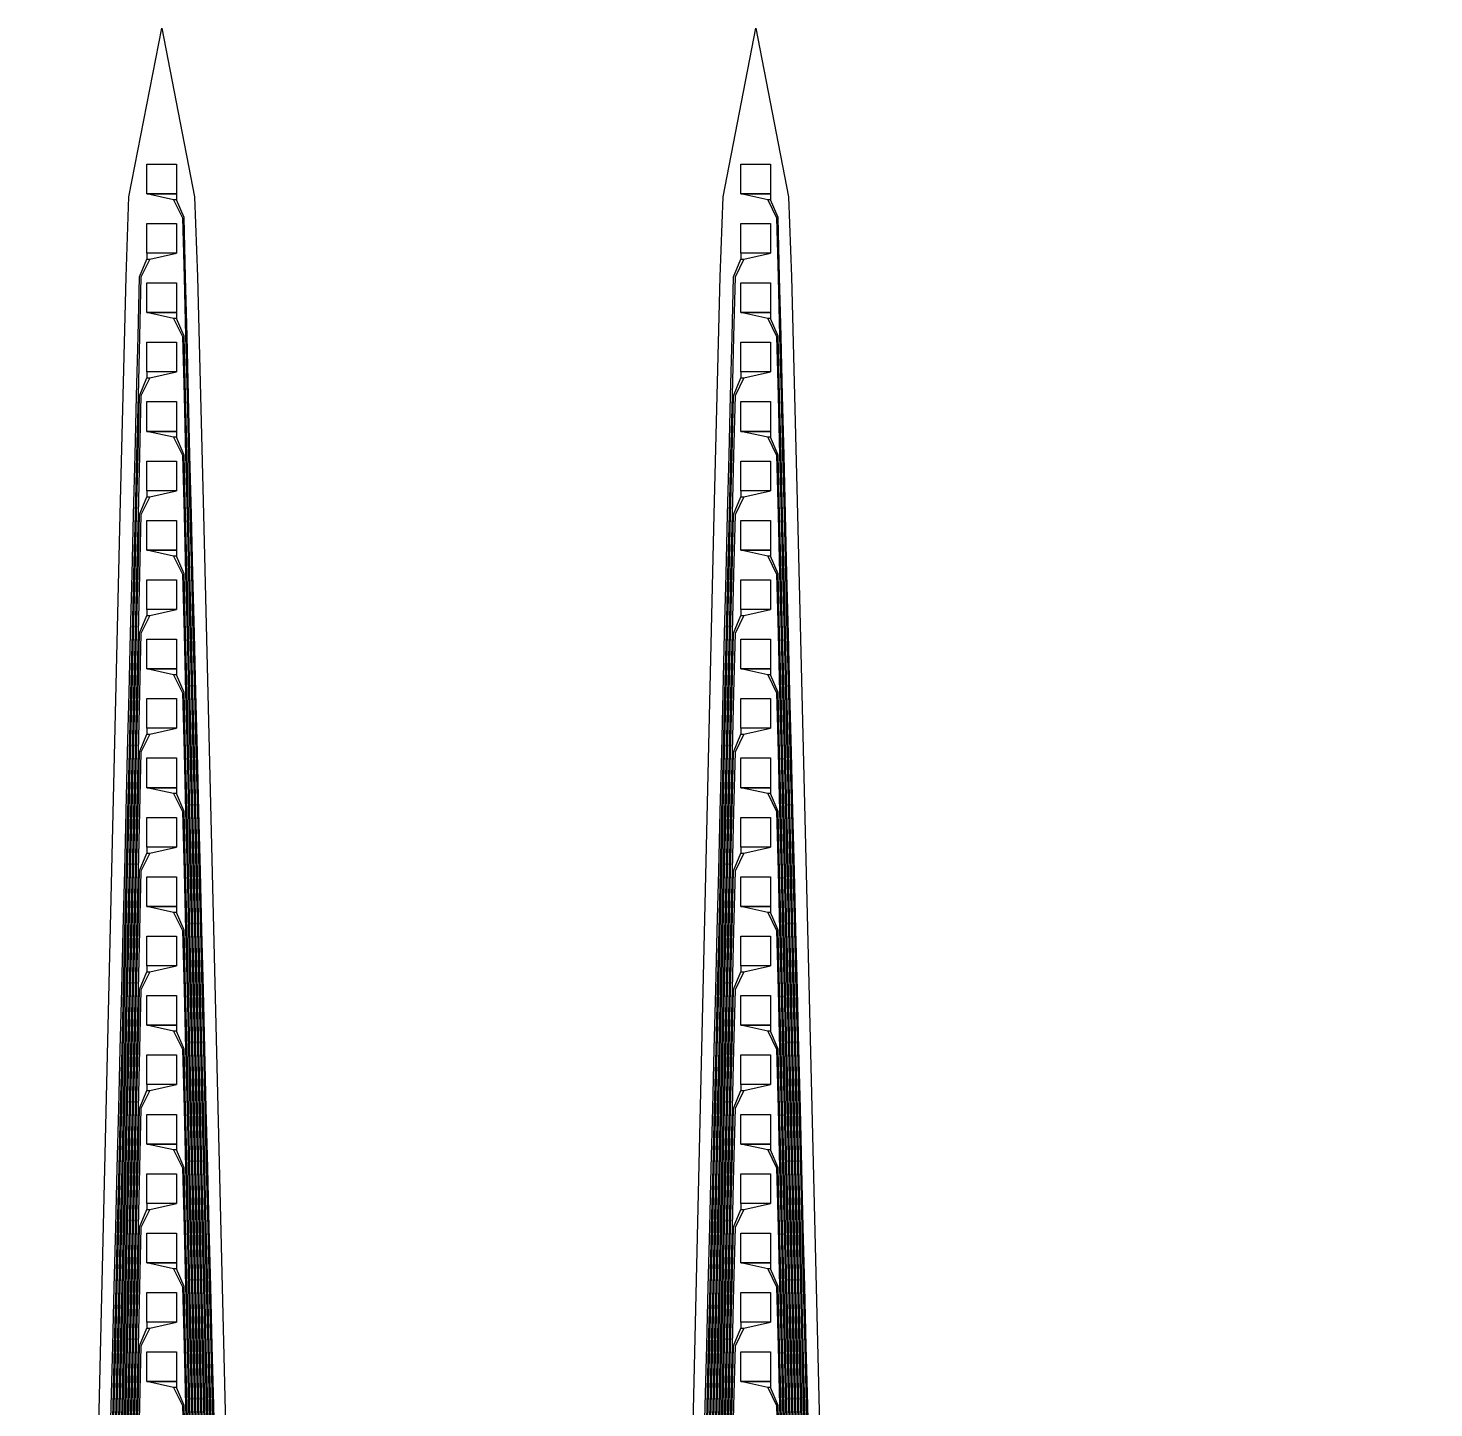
# Model space of a CAD drawing. Header units: inches. Extents: x 106592 to 209533, y 57057 to 74911.
# Drawn here: x 175348.1 to 175821.4, y 70895 to 71359.7 of the extents above; entities that cross this region are included whole.
import ezdxf

# ---------------------------------------------------------------- set-up
doc = ezdxf.new("R2010")
doc.units = ezdxf.units.IN
doc.header["$MEASUREMENT"] = 0
for name, color, linetype in [('metal', 221, 'Continuous'), ('nitride window', 40, 'Continuous'), ('profile', 140, 'Continuous')]:
    doc.layers.add(name, color=color, linetype=linetype)

msp = doc.modelspace()

# ---------------------------------------------------------------- linework, layer by layer
at = {"layer": 'metal'}
for points in [[(175388.13, 71313.9), (175398.13, 71313.9), (175398.13, 71303.9), (175388.13, 71303.9)], [(175588.13, 71313.9), (175598.13, 71313.9), (175598.13, 71303.9), (175588.13, 71303.9)], [(175398.13, 71301.9), (175397.13, 71301.9), (175388.13, 71303.9), (175398.13, 71303.9)], [(175598.13, 71301.9), (175597.13, 71301.9), (175588.13, 71303.9), (175598.13, 71303.9)], [(175388.13, 71293.9), (175398.13, 71293.9), (175398.13, 71283.9), (175388.13, 71283.9)], [(175588.13, 71293.9), (175598.13, 71293.9), (175598.13, 71283.9), (175588.13, 71283.9)], [(175388.13, 71281.9), (175389.13, 71281.9), (175398.13, 71283.9), (175388.13, 71283.9)], [(175588.13, 71281.9), (175589.13, 71281.9), (175598.13, 71283.9), (175588.13, 71283.9)], [(175388.13, 71273.9), (175398.13, 71273.9), (175398.13, 71263.9), (175388.13, 71263.9)], [(175588.13, 71273.9), (175598.13, 71273.9), (175598.13, 71263.9), (175588.13, 71263.9)], [(175398.13, 71261.9), (175397.13, 71261.9), (175388.13, 71263.9), (175398.13, 71263.9)], [(175598.13, 71261.9), (175597.13, 71261.9), (175588.13, 71263.9), (175598.13, 71263.9)], [(175388.13, 71253.9), (175398.13, 71253.9), (175398.13, 71243.9), (175388.13, 71243.9)], [(175588.13, 71253.9), (175598.13, 71253.9), (175598.13, 71243.9), (175588.13, 71243.9)], [(175388.13, 71241.9), (175389.13, 71241.9), (175398.13, 71243.9), (175388.13, 71243.9)], [(175588.13, 71241.9), (175589.13, 71241.9), (175598.13, 71243.9), (175588.13, 71243.9)], [(175388.13, 71233.9), (175398.13, 71233.9), (175398.13, 71223.9), (175388.13, 71223.9)], [(175588.13, 71233.9), (175598.13, 71233.9), (175598.13, 71223.9), (175588.13, 71223.9)], [(175398.13, 71221.9), (175397.13, 71221.9), (175388.13, 71223.9), (175398.13, 71223.9)], [(175598.13, 71221.9), (175597.13, 71221.9), (175588.13, 71223.9), (175598.13, 71223.9)], [(175388.13, 71213.9), (175398.13, 71213.9), (175398.13, 71203.9), (175388.13, 71203.9)], [(175588.13, 71213.9), (175598.13, 71213.9), (175598.13, 71203.9), (175588.13, 71203.9)], [(175388.13, 71201.9), (175389.13, 71201.9), (175398.13, 71203.9), (175388.13, 71203.9)], [(175588.13, 71201.9), (175589.13, 71201.9), (175598.13, 71203.9), (175588.13, 71203.9)], [(175388.13, 71193.9), (175398.13, 71193.9), (175398.13, 71183.9), (175388.13, 71183.9)], [(175588.13, 71193.9), (175598.13, 71193.9), (175598.13, 71183.9), (175588.13, 71183.9)], [(175398.13, 71181.9), (175397.13, 71181.9), (175388.13, 71183.9), (175398.13, 71183.9)], [(175598.13, 71181.9), (175597.13, 71181.9), (175588.13, 71183.9), (175598.13, 71183.9)], [(175388.13, 71173.9), (175398.13, 71173.9), (175398.13, 71163.9), (175388.13, 71163.9)], [(175588.13, 71173.9), (175598.13, 71173.9), (175598.13, 71163.9), (175588.13, 71163.9)], [(175388.13, 71161.9), (175389.13, 71161.9), (175398.13, 71163.9), (175388.13, 71163.9)], [(175588.13, 71161.9), (175589.13, 71161.9), (175598.13, 71163.9), (175588.13, 71163.9)], [(175388.13, 71153.9), (175398.13, 71153.9), (175398.13, 71143.9), (175388.13, 71143.9)], [(175588.13, 71153.9), (175598.13, 71153.9), (175598.13, 71143.9), (175588.13, 71143.9)], [(175398.13, 71141.9), (175397.13, 71141.9), (175388.13, 71143.9), (175398.13, 71143.9)], [(175598.13, 71141.9), (175597.13, 71141.9), (175588.13, 71143.9), (175598.13, 71143.9)], [(175388.13, 71133.9), (175398.13, 71133.9), (175398.13, 71123.9), (175388.13, 71123.9)], [(175588.13, 71133.9), (175598.13, 71133.9), (175598.13, 71123.9), (175588.13, 71123.9)], [(175388.13, 71121.9), (175389.13, 71121.9), (175398.13, 71123.9), (175388.13, 71123.9)], [(175588.13, 71121.9), (175589.13, 71121.9), (175598.13, 71123.9), (175588.13, 71123.9)], [(175388.13, 71113.9), (175398.13, 71113.9), (175398.13, 71103.9), (175388.13, 71103.9)], [(175588.13, 71113.9), (175598.13, 71113.9), (175598.13, 71103.9), (175588.13, 71103.9)], [(175398.13, 71101.9), (175397.13, 71101.9), (175388.13, 71103.9), (175398.13, 71103.9)], [(175598.13, 71101.9), (175597.13, 71101.9), (175588.13, 71103.9), (175598.13, 71103.9)], [(175388.13, 71093.9), (175398.13, 71093.9), (175398.13, 71083.9), (175388.13, 71083.9)], [(175588.13, 71093.9), (175598.13, 71093.9), (175598.13, 71083.9), (175588.13, 71083.9)], [(175388.13, 71081.9), (175389.13, 71081.9), (175398.13, 71083.9), (175388.13, 71083.9)], [(175588.13, 71081.9), (175589.13, 71081.9), (175598.13, 71083.9), (175588.13, 71083.9)], [(175388.13, 71073.9), (175398.13, 71073.9), (175398.13, 71063.9), (175388.13, 71063.9)], [(175588.13, 71073.9), (175598.13, 71073.9), (175598.13, 71063.9), (175588.13, 71063.9)], [(175398.13, 71061.9), (175397.13, 71061.9), (175388.13, 71063.9), (175398.13, 71063.9)], [(175598.13, 71061.9), (175597.13, 71061.9), (175588.13, 71063.9), (175598.13, 71063.9)], [(175388.13, 71053.9), (175398.13, 71053.9), (175398.13, 71043.9), (175388.13, 71043.9)], [(175588.13, 71053.9), (175598.13, 71053.9), (175598.13, 71043.9), (175588.13, 71043.9)], [(175388.13, 71041.9), (175389.13, 71041.9), (175398.13, 71043.9), (175388.13, 71043.9)], [(175588.13, 71041.9), (175589.13, 71041.9), (175598.13, 71043.9), (175588.13, 71043.9)], [(175388.13, 71033.9), (175398.13, 71033.9), (175398.13, 71023.9), (175388.13, 71023.9)], [(175588.13, 71033.9), (175598.13, 71033.9), (175598.13, 71023.9), (175588.13, 71023.9)], [(175398.13, 71021.9), (175397.13, 71021.9), (175388.13, 71023.9), (175398.13, 71023.9)], [(175598.13, 71021.9), (175597.13, 71021.9), (175588.13, 71023.9), (175598.13, 71023.9)], [(175388.13, 71013.9), (175398.13, 71013.9), (175398.13, 71003.9), (175388.13, 71003.9)], [(175588.13, 71013.9), (175598.13, 71013.9), (175598.13, 71003.9), (175588.13, 71003.9)], [(175388.13, 71001.9), (175389.13, 71001.9), (175398.13, 71003.9), (175388.13, 71003.9)], [(175588.13, 71001.9), (175589.13, 71001.9), (175598.13, 71003.9), (175588.13, 71003.9)], [(175388.13, 70993.9), (175398.13, 70993.9), (175398.13, 70983.9), (175388.13, 70983.9)], [(175588.13, 70993.9), (175598.13, 70993.9), (175598.13, 70983.9), (175588.13, 70983.9)], [(175398.13, 70981.9), (175397.13, 70981.9), (175388.13, 70983.9), (175398.13, 70983.9)], [(175598.13, 70981.9), (175597.13, 70981.9), (175588.13, 70983.9), (175598.13, 70983.9)], [(175388.13, 70973.9), (175398.13, 70973.9), (175398.13, 70963.9), (175388.13, 70963.9)], [(175588.13, 70973.9), (175598.13, 70973.9), (175598.13, 70963.9), (175588.13, 70963.9)], [(175388.13, 70961.9), (175389.13, 70961.9), (175398.13, 70963.9), (175388.13, 70963.9)], [(175588.13, 70961.9), (175589.13, 70961.9), (175598.13, 70963.9), (175588.13, 70963.9)], [(175388.13, 70953.9), (175398.13, 70953.9), (175398.13, 70943.9), (175388.13, 70943.9)], [(175588.13, 70953.9), (175598.13, 70953.9), (175598.13, 70943.9), (175588.13, 70943.9)], [(175398.13, 70941.9), (175397.13, 70941.9), (175388.13, 70943.9), (175398.13, 70943.9)], [(175598.13, 70941.9), (175597.13, 70941.9), (175588.13, 70943.9), (175598.13, 70943.9)], [(175388.13, 70933.9), (175398.13, 70933.9), (175398.13, 70923.9), (175388.13, 70923.9)], [(175588.13, 70933.9), (175598.13, 70933.9), (175598.13, 70923.9), (175588.13, 70923.9)], [(175388.13, 70921.9), (175389.13, 70921.9), (175398.13, 70923.9), (175388.13, 70923.9)], [(175588.13, 70921.9), (175589.13, 70921.9), (175598.13, 70923.9), (175588.13, 70923.9)], [(175388.13, 70913.9), (175398.13, 70913.9), (175398.13, 70903.9), (175388.13, 70903.9)], [(175588.13, 70913.9), (175598.13, 70913.9), (175598.13, 70903.9), (175588.13, 70903.9)], [(175398.13, 70901.9), (175397.13, 70901.9), (175388.13, 70903.9), (175398.13, 70903.9)], [(175598.13, 70901.9), (175597.13, 70901.9), (175588.13, 70903.9), (175598.13, 70903.9)]]:
    msp.add_lwpolyline(points, close=True, dxfattribs=at)
for points in [[(175411.13, 70875.84), (175410.63, 70895.91), (175410.13, 70915.84), (175409.63, 70935.91), (175409.13, 70955.84), (175408.63, 70975.91), (175408.13, 70995.84), (175407.63, 71015.91), (175407.13, 71035.84), (175406.63, 71055.91), (175406.13, 71075.84), (175405.63, 71095.91), (175405.13, 71115.84), (175404.63, 71135.91), (175404.13, 71155.84), (175403.63, 71175.91), (175403.13, 71195.84), (175402.63, 71215.91), (175402.13, 71235.84), (175401.63, 71255.91), (175401.13, 71275.84), (175401.13, 71275.83), (175400.63, 71295.9), (175398.13, 71301.9), (175397.13, 71301.9), (175400.13, 71295.83), (175400.63, 71275.83), (175401.13, 71255.9), (175401.63, 71235.83), (175402.13, 71215.9), (175402.63, 71195.83), (175403.13, 71175.9), (175403.63, 71155.83), (175404.13, 71135.9), (175404.63, 71115.83), (175405.13, 71095.9), (175405.63, 71075.83), (175406.13, 71055.9), (175406.63, 71035.83), (175407.13, 71015.9), (175407.63, 70995.83), (175408.13, 70975.9), (175408.63, 70955.83), (175409.13, 70935.9), (175409.63, 70915.83), (175410.13, 70895.9), (175410.63, 70875.83)], [(175611.13, 70875.84), (175610.63, 70895.91), (175610.13, 70915.84), (175609.63, 70935.91), (175609.13, 70955.84), (175608.63, 70975.91), (175608.13, 70995.84), (175607.63, 71015.91), (175607.13, 71035.84), (175606.63, 71055.91), (175606.13, 71075.84), (175605.63, 71095.91), (175605.13, 71115.84), (175604.63, 71135.91), (175604.13, 71155.84), (175603.63, 71175.91), (175603.13, 71195.84), (175602.63, 71215.91), (175602.13, 71235.84), (175601.63, 71255.91), (175601.13, 71275.84), (175601.13, 71275.83), (175600.63, 71295.9), (175598.13, 71301.9), (175597.13, 71301.9), (175600.13, 71295.83), (175600.63, 71275.83), (175601.13, 71255.9), (175601.63, 71235.83), (175602.13, 71215.9), (175602.63, 71195.83), (175603.13, 71175.9), (175603.63, 71155.83), (175604.13, 71135.9), (175604.63, 71115.83), (175605.13, 71095.9), (175605.63, 71075.83), (175606.13, 71055.9), (175606.63, 71035.83), (175607.13, 71015.9), (175607.63, 70995.83), (175608.13, 70975.9), (175608.63, 70955.83), (175609.13, 70935.9), (175609.63, 70915.83), (175610.13, 70895.9), (175610.63, 70875.83)], [(175375.64, 70875.91), (175376.13, 70895.84), (175376.64, 70915.91), (175377.13, 70935.84), (175377.64, 70955.91), (175378.13, 70975.84), (175378.64, 70995.91), (175379.13, 71015.84), (175379.64, 71035.91), (175380.13, 71055.84), (175380.64, 71075.91), (175381.13, 71095.84), (175381.64, 71115.91), (175382.13, 71135.84), (175382.64, 71155.91), (175383.13, 71175.84), (175383.64, 71195.91), (175384.13, 71215.84), (175384.64, 71235.91), (175385.13, 71255.84), (175385.13, 71255.83), (175385.64, 71275.9), (175388.13, 71281.9), (175389.13, 71281.9), (175386.13, 71275.83), (175385.63, 71255.83), (175385.14, 71235.9), (175384.63, 71215.83), (175384.14, 71195.9), (175383.63, 71175.83), (175383.14, 71155.9), (175382.63, 71135.83), (175382.14, 71115.9), (175381.63, 71095.83), (175381.14, 71075.9), (175380.63, 71055.83), (175380.14, 71035.9), (175379.63, 71015.83), (175379.14, 70995.9), (175378.63, 70975.83), (175378.14, 70955.9), (175377.63, 70935.83), (175377.14, 70915.9), (175376.63, 70895.83), (175376.14, 70875.9)], [(175575.64, 70875.91), (175576.13, 70895.84), (175576.64, 70915.91), (175577.13, 70935.84), (175577.64, 70955.91), (175578.13, 70975.84), (175578.64, 70995.91), (175579.13, 71015.84), (175579.64, 71035.91), (175580.13, 71055.84), (175580.64, 71075.91), (175581.13, 71095.84), (175581.64, 71115.91), (175582.13, 71135.84), (175582.64, 71155.91), (175583.13, 71175.84), (175583.64, 71195.91), (175584.13, 71215.84), (175584.64, 71235.91), (175585.13, 71255.84), (175585.13, 71255.83), (175585.64, 71275.9), (175588.13, 71281.9), (175589.13, 71281.9), (175586.13, 71275.83), (175585.63, 71255.83), (175585.14, 71235.9), (175584.63, 71215.83), (175584.14, 71195.9), (175583.63, 71175.83), (175583.14, 71155.9), (175582.63, 71135.83), (175582.14, 71115.9), (175581.63, 71095.83), (175581.14, 71075.9), (175580.63, 71055.83), (175580.14, 71035.9), (175579.63, 71015.83), (175579.14, 70995.9), (175578.63, 70975.83), (175578.14, 70955.9), (175577.63, 70935.83), (175577.14, 70915.9), (175576.63, 70895.83), (175576.14, 70875.9)], [(175410.13, 70875.84), (175409.63, 70895.91), (175409.13, 70915.84), (175408.63, 70935.91), (175408.13, 70955.84), (175407.63, 70975.91), (175407.13, 70995.84), (175406.63, 71015.91), (175406.13, 71035.84), (175405.63, 71055.91), (175405.13, 71075.84), (175404.63, 71095.91), (175404.13, 71115.84), (175403.63, 71135.91), (175403.13, 71155.84), (175402.63, 71175.91), (175402.13, 71195.84), (175401.63, 71215.91), (175401.13, 71235.84), (175401.13, 71235.83), (175400.63, 71255.9), (175398.13, 71261.9), (175397.13, 71261.9), (175400.13, 71255.83), (175400.63, 71235.83), (175401.13, 71215.9), (175401.63, 71195.83), (175402.13, 71175.9), (175402.63, 71155.83), (175403.13, 71135.9), (175403.63, 71115.83), (175404.13, 71095.9), (175404.63, 71075.83), (175405.13, 71055.9), (175405.63, 71035.83), (175406.13, 71015.9), (175406.63, 70995.83), (175407.13, 70975.9), (175407.63, 70955.83), (175408.13, 70935.9), (175408.63, 70915.83), (175409.13, 70895.9), (175409.63, 70875.83)], [(175610.13, 70875.84), (175609.63, 70895.91), (175609.13, 70915.84), (175608.63, 70935.91), (175608.13, 70955.84), (175607.63, 70975.91), (175607.13, 70995.84), (175606.63, 71015.91), (175606.13, 71035.84), (175605.63, 71055.91), (175605.13, 71075.84), (175604.63, 71095.91), (175604.13, 71115.84), (175603.63, 71135.91), (175603.13, 71155.84), (175602.63, 71175.91), (175602.13, 71195.84), (175601.63, 71215.91), (175601.13, 71235.84), (175601.13, 71235.83), (175600.63, 71255.9), (175598.13, 71261.9), (175597.13, 71261.9), (175600.13, 71255.83), (175600.63, 71235.83), (175601.13, 71215.9), (175601.63, 71195.83), (175602.13, 71175.9), (175602.63, 71155.83), (175603.13, 71135.9), (175603.63, 71115.83), (175604.13, 71095.9), (175604.63, 71075.83), (175605.13, 71055.9), (175605.63, 71035.83), (175606.13, 71015.9), (175606.63, 70995.83), (175607.13, 70975.9), (175607.63, 70955.83), (175608.13, 70935.9), (175608.63, 70915.83), (175609.13, 70895.9), (175609.63, 70875.83)], [(175376.64, 70875.91), (175377.13, 70895.84), (175377.64, 70915.91), (175378.13, 70935.84), (175378.64, 70955.91), (175379.13, 70975.84), (175379.64, 70995.91), (175380.13, 71015.84), (175380.64, 71035.91), (175381.13, 71055.84), (175381.64, 71075.91), (175382.13, 71095.84), (175382.64, 71115.91), (175383.13, 71135.84), (175383.64, 71155.91), (175384.13, 71175.84), (175384.64, 71195.91), (175385.13, 71215.84), (175385.13, 71215.83), (175385.64, 71235.9), (175388.13, 71241.9), (175389.13, 71241.9), (175386.13, 71235.83), (175385.63, 71215.83), (175385.14, 71195.9), (175384.63, 71175.83), (175384.14, 71155.9), (175383.63, 71135.83), (175383.14, 71115.9), (175382.63, 71095.83), (175382.14, 71075.9), (175381.63, 71055.83), (175381.14, 71035.9), (175380.63, 71015.83), (175380.14, 70995.9), (175379.63, 70975.83), (175379.14, 70955.9), (175378.63, 70935.83), (175378.14, 70915.9), (175377.63, 70895.83), (175377.14, 70875.9)], [(175576.64, 70875.91), (175577.13, 70895.84), (175577.64, 70915.91), (175578.13, 70935.84), (175578.64, 70955.91), (175579.13, 70975.84), (175579.64, 70995.91), (175580.13, 71015.84), (175580.64, 71035.91), (175581.13, 71055.84), (175581.64, 71075.91), (175582.13, 71095.84), (175582.64, 71115.91), (175583.13, 71135.84), (175583.64, 71155.91), (175584.13, 71175.84), (175584.64, 71195.91), (175585.13, 71215.84), (175585.13, 71215.83), (175585.64, 71235.9), (175588.13, 71241.9), (175589.13, 71241.9), (175586.13, 71235.83), (175585.63, 71215.83), (175585.14, 71195.9), (175584.63, 71175.83), (175584.14, 71155.9), (175583.63, 71135.83), (175583.14, 71115.9), (175582.63, 71095.83), (175582.14, 71075.9), (175581.63, 71055.83), (175581.14, 71035.9), (175580.63, 71015.83), (175580.14, 70995.9), (175579.63, 70975.83), (175579.14, 70955.9), (175578.63, 70935.83), (175578.14, 70915.9), (175577.63, 70895.83), (175577.14, 70875.9)], [(175409.13, 70875.84), (175408.63, 70895.91), (175408.13, 70915.84), (175407.63, 70935.91), (175407.13, 70955.84), (175406.63, 70975.91), (175406.13, 70995.84), (175405.63, 71015.91), (175405.13, 71035.84), (175404.63, 71055.91), (175404.13, 71075.84), (175403.63, 71095.91), (175403.13, 71115.84), (175402.63, 71135.91), (175402.13, 71155.84), (175401.63, 71175.91), (175401.13, 71195.84), (175401.13, 71195.83), (175400.63, 71215.9), (175398.13, 71221.9), (175397.13, 71221.9), (175400.13, 71215.83), (175400.63, 71195.83), (175401.13, 71175.9), (175401.63, 71155.83), (175402.13, 71135.9), (175402.63, 71115.83), (175403.13, 71095.9), (175403.63, 71075.83), (175404.13, 71055.9), (175404.63, 71035.83), (175405.13, 71015.9), (175405.63, 70995.83), (175406.13, 70975.9), (175406.63, 70955.83), (175407.13, 70935.9), (175407.63, 70915.83), (175408.13, 70895.9), (175408.63, 70875.83)], [(175609.13, 70875.84), (175608.63, 70895.91), (175608.13, 70915.84), (175607.63, 70935.91), (175607.13, 70955.84), (175606.63, 70975.91), (175606.13, 70995.84), (175605.63, 71015.91), (175605.13, 71035.84), (175604.63, 71055.91), (175604.13, 71075.84), (175603.63, 71095.91), (175603.13, 71115.84), (175602.63, 71135.91), (175602.13, 71155.84), (175601.63, 71175.91), (175601.13, 71195.84), (175601.13, 71195.83), (175600.63, 71215.9), (175598.13, 71221.9), (175597.13, 71221.9), (175600.13, 71215.83), (175600.63, 71195.83), (175601.13, 71175.9), (175601.63, 71155.83), (175602.13, 71135.9), (175602.63, 71115.83), (175603.13, 71095.9), (175603.63, 71075.83), (175604.13, 71055.9), (175604.63, 71035.83), (175605.13, 71015.9), (175605.63, 70995.83), (175606.13, 70975.9), (175606.63, 70955.83), (175607.13, 70935.9), (175607.63, 70915.83), (175608.13, 70895.9), (175608.63, 70875.83)], [(175377.64, 70875.91), (175378.13, 70895.84), (175378.64, 70915.91), (175379.13, 70935.84), (175379.64, 70955.91), (175380.13, 70975.84), (175380.64, 70995.91), (175381.13, 71015.84), (175381.64, 71035.91), (175382.13, 71055.84), (175382.64, 71075.91), (175383.13, 71095.84), (175383.64, 71115.91), (175384.13, 71135.84), (175384.64, 71155.91), (175385.13, 71175.84), (175385.13, 71175.83), (175385.64, 71195.9), (175388.13, 71201.9), (175389.13, 71201.9), (175386.13, 71195.83), (175385.63, 71175.83), (175385.14, 71155.9), (175384.63, 71135.83), (175384.14, 71115.9), (175383.63, 71095.83), (175383.14, 71075.9), (175382.63, 71055.83), (175382.14, 71035.9), (175381.63, 71015.83), (175381.14, 70995.9), (175380.63, 70975.83), (175380.14, 70955.9), (175379.63, 70935.83), (175379.14, 70915.9), (175378.63, 70895.83), (175378.14, 70875.9)], [(175577.64, 70875.91), (175578.13, 70895.84), (175578.64, 70915.91), (175579.13, 70935.84), (175579.64, 70955.91), (175580.13, 70975.84), (175580.64, 70995.91), (175581.13, 71015.84), (175581.64, 71035.91), (175582.13, 71055.84), (175582.64, 71075.91), (175583.13, 71095.84), (175583.64, 71115.91), (175584.13, 71135.84), (175584.64, 71155.91), (175585.13, 71175.84), (175585.13, 71175.83), (175585.64, 71195.9), (175588.13, 71201.9), (175589.13, 71201.9), (175586.13, 71195.83), (175585.63, 71175.83), (175585.14, 71155.9), (175584.63, 71135.83), (175584.14, 71115.9), (175583.63, 71095.83), (175583.14, 71075.9), (175582.63, 71055.83), (175582.14, 71035.9), (175581.63, 71015.83), (175581.14, 70995.9), (175580.63, 70975.83), (175580.14, 70955.9), (175579.63, 70935.83), (175579.14, 70915.9), (175578.63, 70895.83), (175578.14, 70875.9)], [(175408.13, 70875.84), (175407.63, 70895.91), (175407.13, 70915.84), (175406.63, 70935.91), (175406.13, 70955.84), (175405.63, 70975.91), (175405.13, 70995.84), (175404.63, 71015.91), (175404.13, 71035.84), (175403.63, 71055.91), (175403.13, 71075.84), (175402.63, 71095.91), (175402.13, 71115.84), (175401.63, 71135.91), (175401.13, 71155.84), (175401.13, 71155.83), (175400.63, 71175.9), (175398.13, 71181.9), (175397.13, 71181.9), (175400.13, 71175.83), (175400.63, 71155.83), (175401.13, 71135.9), (175401.63, 71115.83), (175402.13, 71095.9), (175402.63, 71075.83), (175403.13, 71055.9), (175403.63, 71035.83), (175404.13, 71015.9), (175404.63, 70995.83), (175405.13, 70975.9), (175405.63, 70955.83), (175406.13, 70935.9), (175406.63, 70915.83), (175407.13, 70895.9), (175407.63, 70875.83)], [(175608.13, 70875.84), (175607.63, 70895.91), (175607.13, 70915.84), (175606.63, 70935.91), (175606.13, 70955.84), (175605.63, 70975.91), (175605.13, 70995.84), (175604.63, 71015.91), (175604.13, 71035.84), (175603.63, 71055.91), (175603.13, 71075.84), (175602.63, 71095.91), (175602.13, 71115.84), (175601.63, 71135.91), (175601.13, 71155.84), (175601.13, 71155.83), (175600.63, 71175.9), (175598.13, 71181.9), (175597.13, 71181.9), (175600.13, 71175.83), (175600.63, 71155.83), (175601.13, 71135.9), (175601.63, 71115.83), (175602.13, 71095.9), (175602.63, 71075.83), (175603.13, 71055.9), (175603.63, 71035.83), (175604.13, 71015.9), (175604.63, 70995.83), (175605.13, 70975.9), (175605.63, 70955.83), (175606.13, 70935.9), (175606.63, 70915.83), (175607.13, 70895.9), (175607.63, 70875.83)], [(175378.64, 70875.91), (175379.13, 70895.84), (175379.64, 70915.91), (175380.13, 70935.84), (175380.64, 70955.91), (175381.13, 70975.84), (175381.64, 70995.91), (175382.13, 71015.84), (175382.64, 71035.91), (175383.13, 71055.84), (175383.64, 71075.91), (175384.13, 71095.84), (175384.64, 71115.91), (175385.13, 71135.84), (175385.13, 71135.83), (175385.64, 71155.9), (175388.13, 71161.9), (175389.13, 71161.9), (175386.13, 71155.83), (175385.63, 71135.83), (175385.14, 71115.9), (175384.63, 71095.83), (175384.14, 71075.9), (175383.63, 71055.83), (175383.14, 71035.9), (175382.63, 71015.83), (175382.14, 70995.9), (175381.63, 70975.83), (175381.14, 70955.9), (175380.63, 70935.83), (175380.14, 70915.9), (175379.63, 70895.83), (175379.14, 70875.9)], [(175578.64, 70875.91), (175579.13, 70895.84), (175579.64, 70915.91), (175580.13, 70935.84), (175580.64, 70955.91), (175581.13, 70975.84), (175581.64, 70995.91), (175582.13, 71015.84), (175582.64, 71035.91), (175583.13, 71055.84), (175583.64, 71075.91), (175584.13, 71095.84), (175584.64, 71115.91), (175585.13, 71135.84), (175585.13, 71135.83), (175585.64, 71155.9), (175588.13, 71161.9), (175589.13, 71161.9), (175586.13, 71155.83), (175585.63, 71135.83), (175585.14, 71115.9), (175584.63, 71095.83), (175584.14, 71075.9), (175583.63, 71055.83), (175583.14, 71035.9), (175582.63, 71015.83), (175582.14, 70995.9), (175581.63, 70975.83), (175581.14, 70955.9), (175580.63, 70935.83), (175580.14, 70915.9), (175579.63, 70895.83), (175579.14, 70875.9)], [(175407.13, 70875.84), (175406.63, 70895.91), (175406.13, 70915.84), (175405.63, 70935.91), (175405.13, 70955.84), (175404.63, 70975.91), (175404.13, 70995.84), (175403.63, 71015.91), (175403.13, 71035.84), (175402.63, 71055.91), (175402.13, 71075.84), (175401.63, 71095.91), (175401.13, 71115.84), (175401.13, 71115.83), (175400.63, 71135.9), (175398.13, 71141.9), (175397.13, 71141.9), (175400.13, 71135.83), (175400.63, 71115.83), (175401.13, 71095.9), (175401.63, 71075.83), (175402.13, 71055.9), (175402.63, 71035.83), (175403.13, 71015.9), (175403.63, 70995.83), (175404.13, 70975.9), (175404.63, 70955.83), (175405.13, 70935.9), (175405.63, 70915.83), (175406.13, 70895.9), (175406.63, 70875.83)], [(175607.13, 70875.84), (175606.63, 70895.91), (175606.13, 70915.84), (175605.63, 70935.91), (175605.13, 70955.84), (175604.63, 70975.91), (175604.13, 70995.84), (175603.63, 71015.91), (175603.13, 71035.84), (175602.63, 71055.91), (175602.13, 71075.84), (175601.63, 71095.91), (175601.13, 71115.84), (175601.13, 71115.83), (175600.63, 71135.9), (175598.13, 71141.9), (175597.13, 71141.9), (175600.13, 71135.83), (175600.63, 71115.83), (175601.13, 71095.9), (175601.63, 71075.83), (175602.13, 71055.9), (175602.63, 71035.83), (175603.13, 71015.9), (175603.63, 70995.83), (175604.13, 70975.9), (175604.63, 70955.83), (175605.13, 70935.9), (175605.63, 70915.83), (175606.13, 70895.9), (175606.63, 70875.83)], [(175379.64, 70875.91), (175380.13, 70895.84), (175380.64, 70915.91), (175381.13, 70935.84), (175381.64, 70955.91), (175382.13, 70975.84), (175382.64, 70995.91), (175383.13, 71015.84), (175383.64, 71035.91), (175384.13, 71055.84), (175384.64, 71075.91), (175385.13, 71095.84), (175385.13, 71095.83), (175385.64, 71115.9), (175388.13, 71121.9), (175389.13, 71121.9), (175386.13, 71115.83), (175385.63, 71095.83), (175385.14, 71075.9), (175384.63, 71055.83), (175384.14, 71035.9), (175383.63, 71015.83), (175383.14, 70995.9), (175382.63, 70975.83), (175382.14, 70955.9), (175381.63, 70935.83), (175381.14, 70915.9), (175380.63, 70895.83), (175380.14, 70875.9)], [(175579.64, 70875.91), (175580.13, 70895.84), (175580.64, 70915.91), (175581.13, 70935.84), (175581.64, 70955.91), (175582.13, 70975.84), (175582.64, 70995.91), (175583.13, 71015.84), (175583.64, 71035.91), (175584.13, 71055.84), (175584.64, 71075.91), (175585.13, 71095.84), (175585.13, 71095.83), (175585.64, 71115.9), (175588.13, 71121.9), (175589.13, 71121.9), (175586.13, 71115.83), (175585.63, 71095.83), (175585.14, 71075.9), (175584.63, 71055.83), (175584.14, 71035.9), (175583.63, 71015.83), (175583.14, 70995.9), (175582.63, 70975.83), (175582.14, 70955.9), (175581.63, 70935.83), (175581.14, 70915.9), (175580.63, 70895.83), (175580.14, 70875.9)], [(175406.13, 70875.84), (175405.63, 70895.91), (175405.13, 70915.84), (175404.63, 70935.91), (175404.13, 70955.84), (175403.63, 70975.91), (175403.13, 70995.84), (175402.63, 71015.91), (175402.13, 71035.84), (175401.63, 71055.91), (175401.13, 71075.84), (175401.13, 71075.83), (175400.63, 71095.9), (175398.13, 71101.9), (175397.13, 71101.9), (175400.13, 71095.83), (175400.63, 71075.83), (175401.13, 71055.9), (175401.63, 71035.83), (175402.13, 71015.9), (175402.63, 70995.83), (175403.13, 70975.9), (175403.63, 70955.83), (175404.13, 70935.9), (175404.63, 70915.83), (175405.13, 70895.9), (175405.63, 70875.83)], [(175606.13, 70875.84), (175605.63, 70895.91), (175605.13, 70915.84), (175604.63, 70935.91), (175604.13, 70955.84), (175603.63, 70975.91), (175603.13, 70995.84), (175602.63, 71015.91), (175602.13, 71035.84), (175601.63, 71055.91), (175601.13, 71075.84), (175601.13, 71075.83), (175600.63, 71095.9), (175598.13, 71101.9), (175597.13, 71101.9), (175600.13, 71095.83), (175600.63, 71075.83), (175601.13, 71055.9), (175601.63, 71035.83), (175602.13, 71015.9), (175602.63, 70995.83), (175603.13, 70975.9), (175603.63, 70955.83), (175604.13, 70935.9), (175604.63, 70915.83), (175605.13, 70895.9), (175605.63, 70875.83)], [(175380.64, 70875.91), (175381.13, 70895.84), (175381.64, 70915.91), (175382.13, 70935.84), (175382.64, 70955.91), (175383.13, 70975.84), (175383.64, 70995.91), (175384.13, 71015.84), (175384.64, 71035.91), (175385.13, 71055.84), (175385.13, 71055.83), (175385.64, 71075.9), (175388.13, 71081.9), (175389.13, 71081.9), (175386.13, 71075.83), (175385.63, 71055.83), (175385.14, 71035.9), (175384.63, 71015.83), (175384.14, 70995.9), (175383.63, 70975.83), (175383.14, 70955.9), (175382.63, 70935.83), (175382.14, 70915.9), (175381.63, 70895.83), (175381.14, 70875.9)], [(175580.64, 70875.91), (175581.13, 70895.84), (175581.64, 70915.91), (175582.13, 70935.84), (175582.64, 70955.91), (175583.13, 70975.84), (175583.64, 70995.91), (175584.13, 71015.84), (175584.64, 71035.91), (175585.13, 71055.84), (175585.13, 71055.83), (175585.64, 71075.9), (175588.13, 71081.9), (175589.13, 71081.9), (175586.13, 71075.83), (175585.63, 71055.83), (175585.14, 71035.9), (175584.63, 71015.83), (175584.14, 70995.9), (175583.63, 70975.83), (175583.14, 70955.9), (175582.63, 70935.83), (175582.14, 70915.9), (175581.63, 70895.83), (175581.14, 70875.9)], [(175405.13, 70875.84), (175404.63, 70895.91), (175404.13, 70915.84), (175403.63, 70935.91), (175403.13, 70955.84), (175402.63, 70975.91), (175402.13, 70995.84), (175401.63, 71015.91), (175401.13, 71035.84), (175401.13, 71035.83), (175400.63, 71055.9), (175398.13, 71061.9), (175397.13, 71061.9), (175400.13, 71055.83), (175400.63, 71035.83), (175401.13, 71015.9), (175401.63, 70995.83), (175402.13, 70975.9), (175402.63, 70955.83), (175403.13, 70935.9), (175403.63, 70915.83), (175404.13, 70895.9), (175404.63, 70875.83)], [(175605.13, 70875.84), (175604.63, 70895.91), (175604.13, 70915.84), (175603.63, 70935.91), (175603.13, 70955.84), (175602.63, 70975.91), (175602.13, 70995.84), (175601.63, 71015.91), (175601.13, 71035.84), (175601.13, 71035.83), (175600.63, 71055.9), (175598.13, 71061.9), (175597.13, 71061.9), (175600.13, 71055.83), (175600.63, 71035.83), (175601.13, 71015.9), (175601.63, 70995.83), (175602.13, 70975.9), (175602.63, 70955.83), (175603.13, 70935.9), (175603.63, 70915.83), (175604.13, 70895.9), (175604.63, 70875.83)], [(175381.64, 70875.91), (175382.13, 70895.84), (175382.64, 70915.91), (175383.13, 70935.84), (175383.64, 70955.91), (175384.13, 70975.84), (175384.64, 70995.91), (175385.13, 71015.84), (175385.13, 71015.83), (175385.64, 71035.9), (175388.13, 71041.9), (175389.13, 71041.9), (175386.13, 71035.83), (175385.63, 71015.83), (175385.14, 70995.9), (175384.63, 70975.83), (175384.14, 70955.9), (175383.63, 70935.83), (175383.14, 70915.9), (175382.63, 70895.83), (175382.14, 70875.9)], [(175581.64, 70875.91), (175582.13, 70895.84), (175582.64, 70915.91), (175583.13, 70935.84), (175583.64, 70955.91), (175584.13, 70975.84), (175584.64, 70995.91), (175585.13, 71015.84), (175585.13, 71015.83), (175585.64, 71035.9), (175588.13, 71041.9), (175589.13, 71041.9), (175586.13, 71035.83), (175585.63, 71015.83), (175585.14, 70995.9), (175584.63, 70975.83), (175584.14, 70955.9), (175583.63, 70935.83), (175583.14, 70915.9), (175582.63, 70895.83), (175582.14, 70875.9)], [(175404.13, 70875.84), (175403.63, 70895.91), (175403.13, 70915.84), (175402.63, 70935.91), (175402.13, 70955.84), (175401.63, 70975.91), (175401.13, 70995.84), (175401.13, 70995.83), (175400.63, 71015.9), (175398.13, 71021.9), (175397.13, 71021.9), (175400.13, 71015.83), (175400.63, 70995.83), (175401.13, 70975.9), (175401.63, 70955.83), (175402.13, 70935.9), (175402.63, 70915.83), (175403.13, 70895.9), (175403.63, 70875.83)], [(175604.13, 70875.84), (175603.63, 70895.91), (175603.13, 70915.84), (175602.63, 70935.91), (175602.13, 70955.84), (175601.63, 70975.91), (175601.13, 70995.84), (175601.13, 70995.83), (175600.63, 71015.9), (175598.13, 71021.9), (175597.13, 71021.9), (175600.13, 71015.83), (175600.63, 70995.83), (175601.13, 70975.9), (175601.63, 70955.83), (175602.13, 70935.9), (175602.63, 70915.83), (175603.13, 70895.9), (175603.63, 70875.83)], [(175382.64, 70875.91), (175383.13, 70895.84), (175383.64, 70915.91), (175384.13, 70935.84), (175384.64, 70955.91), (175385.13, 70975.84), (175385.13, 70975.83), (175385.64, 70995.9), (175388.13, 71001.9), (175389.13, 71001.9), (175386.13, 70995.83), (175385.63, 70975.83), (175385.14, 70955.9), (175384.63, 70935.83), (175384.14, 70915.9), (175383.63, 70895.83), (175383.14, 70875.9)], [(175582.64, 70875.91), (175583.13, 70895.84), (175583.64, 70915.91), (175584.13, 70935.84), (175584.64, 70955.91), (175585.13, 70975.84), (175585.13, 70975.83), (175585.64, 70995.9), (175588.13, 71001.9), (175589.13, 71001.9), (175586.13, 70995.83), (175585.63, 70975.83), (175585.14, 70955.9), (175584.63, 70935.83), (175584.14, 70915.9), (175583.63, 70895.83), (175583.14, 70875.9)], [(175403.13, 70875.84), (175402.63, 70895.91), (175402.13, 70915.84), (175401.63, 70935.91), (175401.13, 70955.84), (175401.13, 70955.83), (175400.63, 70975.9), (175398.13, 70981.9), (175397.13, 70981.9), (175400.13, 70975.83), (175400.63, 70955.83), (175401.13, 70935.9), (175401.63, 70915.83), (175402.13, 70895.9), (175402.63, 70875.83)], [(175603.13, 70875.84), (175602.63, 70895.91), (175602.13, 70915.84), (175601.63, 70935.91), (175601.13, 70955.84), (175601.13, 70955.83), (175600.63, 70975.9), (175598.13, 70981.9), (175597.13, 70981.9), (175600.13, 70975.83), (175600.63, 70955.83), (175601.13, 70935.9), (175601.63, 70915.83), (175602.13, 70895.9), (175602.63, 70875.83)], [(175383.64, 70875.91), (175384.13, 70895.84), (175384.64, 70915.91), (175385.13, 70935.84), (175385.13, 70935.83), (175385.64, 70955.9), (175388.13, 70961.9), (175389.13, 70961.9), (175386.13, 70955.83), (175385.63, 70935.83), (175385.14, 70915.9), (175384.63, 70895.83), (175384.14, 70875.9)], [(175583.64, 70875.91), (175584.13, 70895.84), (175584.64, 70915.91), (175585.13, 70935.84), (175585.13, 70935.83), (175585.64, 70955.9), (175588.13, 70961.9), (175589.13, 70961.9), (175586.13, 70955.83), (175585.63, 70935.83), (175585.14, 70915.9), (175584.63, 70895.83), (175584.14, 70875.9)], [(175402.13, 70875.84), (175401.63, 70895.91), (175401.13, 70915.84), (175401.13, 70915.83), (175400.63, 70935.9), (175398.13, 70941.9), (175397.13, 70941.9), (175400.13, 70935.83), (175400.63, 70915.83), (175401.13, 70895.9), (175401.63, 70875.83)], [(175602.13, 70875.84), (175601.63, 70895.91), (175601.13, 70915.84), (175601.13, 70915.83), (175600.63, 70935.9), (175598.13, 70941.9), (175597.13, 70941.9), (175600.13, 70935.83), (175600.63, 70915.83), (175601.13, 70895.9), (175601.63, 70875.83)], [(175384.64, 70875.91), (175385.13, 70895.84), (175385.13, 70895.83), (175385.64, 70915.9), (175388.13, 70921.9), (175389.13, 70921.9), (175386.13, 70915.83), (175385.63, 70895.83), (175385.14, 70875.9)], [(175584.64, 70875.91), (175585.13, 70895.84), (175585.13, 70895.83), (175585.64, 70915.9), (175588.13, 70921.9), (175589.13, 70921.9), (175586.13, 70915.83), (175585.63, 70895.83), (175585.14, 70875.9)], [(175401.13, 70875.83), (175400.63, 70895.9), (175398.13, 70901.9), (175397.13, 70901.9), (175400.13, 70895.83), (175400.63, 70875.83)], [(175601.13, 70875.83), (175600.63, 70895.9), (175598.13, 70901.9), (175597.13, 70901.9), (175600.13, 70895.83), (175600.63, 70875.83)]]:
    msp.add_lwpolyline(points, dxfattribs=at)
at = {"layer": 'nitride window'}
for points in [[(175388.13, 71313.9), (175398.13, 71313.9), (175398.13, 71303.9), (175388.13, 71303.9)], [(175588.13, 71313.9), (175598.13, 71313.9), (175598.13, 71303.9), (175588.13, 71303.9)], [(175388.13, 71293.9), (175398.13, 71293.9), (175398.13, 71283.9), (175388.13, 71283.9)], [(175588.13, 71293.9), (175598.13, 71293.9), (175598.13, 71283.9), (175588.13, 71283.9)], [(175388.13, 71273.9), (175398.13, 71273.9), (175398.13, 71263.9), (175388.13, 71263.9)], [(175588.13, 71273.9), (175598.13, 71273.9), (175598.13, 71263.9), (175588.13, 71263.9)], [(175388.13, 71253.9), (175398.13, 71253.9), (175398.13, 71243.9), (175388.13, 71243.9)], [(175588.13, 71253.9), (175598.13, 71253.9), (175598.13, 71243.9), (175588.13, 71243.9)], [(175388.13, 71233.9), (175398.13, 71233.9), (175398.13, 71223.9), (175388.13, 71223.9)], [(175588.13, 71233.9), (175598.13, 71233.9), (175598.13, 71223.9), (175588.13, 71223.9)], [(175388.13, 71213.9), (175398.13, 71213.9), (175398.13, 71203.9), (175388.13, 71203.9)], [(175588.13, 71213.9), (175598.13, 71213.9), (175598.13, 71203.9), (175588.13, 71203.9)], [(175388.13, 71193.9), (175398.13, 71193.9), (175398.13, 71183.9), (175388.13, 71183.9)], [(175588.13, 71193.9), (175598.13, 71193.9), (175598.13, 71183.9), (175588.13, 71183.9)], [(175388.13, 71173.9), (175398.13, 71173.9), (175398.13, 71163.9), (175388.13, 71163.9)], [(175588.13, 71173.9), (175598.13, 71173.9), (175598.13, 71163.9), (175588.13, 71163.9)], [(175388.13, 71153.9), (175398.13, 71153.9), (175398.13, 71143.9), (175388.13, 71143.9)], [(175588.13, 71153.9), (175598.13, 71153.9), (175598.13, 71143.9), (175588.13, 71143.9)], [(175388.13, 71133.9), (175398.13, 71133.9), (175398.13, 71123.9), (175388.13, 71123.9)], [(175588.13, 71133.9), (175598.13, 71133.9), (175598.13, 71123.9), (175588.13, 71123.9)], [(175388.13, 71113.9), (175398.13, 71113.9), (175398.13, 71103.9), (175388.13, 71103.9)], [(175588.13, 71113.9), (175598.13, 71113.9), (175598.13, 71103.9), (175588.13, 71103.9)], [(175388.13, 71093.9), (175398.13, 71093.9), (175398.13, 71083.9), (175388.13, 71083.9)], [(175588.13, 71093.9), (175598.13, 71093.9), (175598.13, 71083.9), (175588.13, 71083.9)], [(175388.13, 71073.9), (175398.13, 71073.9), (175398.13, 71063.9), (175388.13, 71063.9)], [(175588.13, 71073.9), (175598.13, 71073.9), (175598.13, 71063.9), (175588.13, 71063.9)], [(175388.13, 71053.9), (175398.13, 71053.9), (175398.13, 71043.9), (175388.13, 71043.9)], [(175588.13, 71053.9), (175598.13, 71053.9), (175598.13, 71043.9), (175588.13, 71043.9)], [(175388.13, 71033.9), (175398.13, 71033.9), (175398.13, 71023.9), (175388.13, 71023.9)], [(175588.13, 71033.9), (175598.13, 71033.9), (175598.13, 71023.9), (175588.13, 71023.9)], [(175388.13, 71013.9), (175398.13, 71013.9), (175398.13, 71003.9), (175388.13, 71003.9)], [(175588.13, 71013.9), (175598.13, 71013.9), (175598.13, 71003.9), (175588.13, 71003.9)], [(175388.13, 70993.9), (175398.13, 70993.9), (175398.13, 70983.9), (175388.13, 70983.9)], [(175588.13, 70993.9), (175598.13, 70993.9), (175598.13, 70983.9), (175588.13, 70983.9)], [(175388.13, 70973.9), (175398.13, 70973.9), (175398.13, 70963.9), (175388.13, 70963.9)], [(175588.13, 70973.9), (175598.13, 70973.9), (175598.13, 70963.9), (175588.13, 70963.9)], [(175388.13, 70953.9), (175398.13, 70953.9), (175398.13, 70943.9), (175388.13, 70943.9)], [(175588.13, 70953.9), (175598.13, 70953.9), (175598.13, 70943.9), (175588.13, 70943.9)], [(175388.13, 70933.9), (175398.13, 70933.9), (175398.13, 70923.9), (175388.13, 70923.9)], [(175588.13, 70933.9), (175598.13, 70933.9), (175598.13, 70923.9), (175588.13, 70923.9)], [(175388.13, 70913.9), (175398.13, 70913.9), (175398.13, 70903.9), (175388.13, 70903.9)], [(175588.13, 70913.9), (175598.13, 70913.9), (175598.13, 70903.9), (175588.13, 70903.9)]]:
    msp.add_lwpolyline(points, close=True, dxfattribs=at)
at = {"layer": 'profile'}
for points in [[(175348.13, 64379.69), (175348.13, 68492.68), (175360.63, 69492.68), (175360.78, 70011.7), (175367.13, 70680.84), (175379.13, 71195.91), (175381.13, 71275.9), (175382.09, 71302.9), (175393.13, 71359.69), (175404.17, 71302.9), (175405.13, 71275.9), (175407.13, 71195.91), (175419.63, 70680.91), (175425.48, 70011.7), (175425.63, 69492.68), (175438.13, 68492.68), (175438.13, 64379.69)], [(175458.13, 64359.69), (175528.13, 64359.69), (175548.13, 64379.69), (175548.13, 68492.68), (175560.63, 69492.68), (175560.78, 70011.7), (175567.13, 70680.84), (175579.13, 71195.91), (175581.13, 71275.9), (175582.09, 71302.9), (175593.13, 71359.69), (175604.17, 71302.9), (175605.13, 71275.9), (175607.13, 71195.91), (175619.63, 70680.91), (175625.48, 70011.7), (175625.63, 69492.68), (175638.13, 68492.68), (175638.13, 64379.69), (175658.13, 64359.69), (175821.42, 64003.48), (175821.42, 57318.27)]]:
    msp.add_lwpolyline(points, dxfattribs=at)

doc.saveas('drawing.dxf')
